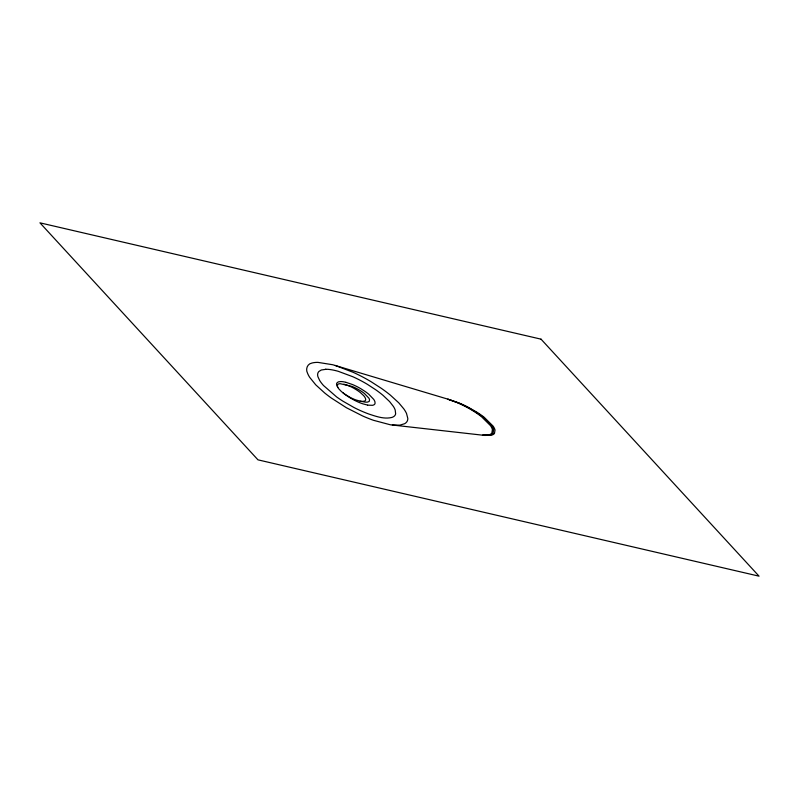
<?xml version="1.0" encoding="UTF-8"?>
<svg xmlns="http://www.w3.org/2000/svg" width="799" height="799" viewBox="0 0 799 799"><rect width="100%" height="100%" fill="white"/><g stroke="black" fill="none" stroke-linecap="round" stroke-linejoin="round"><path stroke-width="1.2" d="M325.782 369.338L321.298 369.997L318.891 371.495A47.62 14.322 26.2 0 0 317.632 374.461A46.622 14.022 26.2 0 0 317.952 376.788L319.65 380.434A57.268 17.218 26.2 0 0 323.485 385.498L336.619 396.933A51.975 15.63 26.2 0 0 343.111 401.288L353.987 407.51A39.231 11.795 26.2 0 0 357.742 409.368A40.18 12.085 26.2 0 0 368.838 414.022C376.159 416.419 384.119 419.365 391.88 417.438A43.476 13.074 26.2 0 0 395.645 413.812L395.195 410.027A55.381 16.649 26.2 0 0 393.388 406.431L389.602 401.577L383.071 395.385A55.061 16.559 26.2 0 0 375.76 389.792L367.3 384.279A43.246 13.004 26.2 0 0 352.818 376.728L338.177 371.285A35.915 10.796 26.2 0 0 325.493 369.258M482.476 435.165L488.978 434.826A37.553 11.296 26.2 0 0 491.844 433.128L492.414 429.622A40.27 12.105 26.2 0 0 490.496 425.647L481.457 416.659A40.08 12.055 26.2 0 0 474.526 411.765L470.621 409.368A35.286 10.607 26.2 0 0 466.526 407.091A37.313 11.216 26.2 0 0 456.768 402.446L447.3 398.981L332.754 364.743L317.902 362.376A51.446 15.471 26.2 0 0 311.87 363.066C307.206 363.865 305.388 369.288 307.535 373.193A70.811 21.293 26.2 0 0 309.642 377.278L315.725 384.818L324.664 392.968A70.702 21.263 26.2 0 0 331.345 398.052L346.446 407.75L362.516 415.909A51.306 15.431 26.2 0 0 373.403 420.274L390.361 424.788L484.943 435.445L491.635 435.145A36.884 11.086 26.2 0 0 494.451 433.477L495.02 430.052A39.381 11.845 26.2 0 0 493.143 426.157L484.154 417.248A39.281 11.815 26.2 0 0 477.163 412.354L467.715 406.971A36.734 11.046 26.2 0 0 459.345 403.115L447.76 399.13M483.135 435.245L490.216 434.976A37.233 11.196 26.2 0 0 493.053 433.288L493.622 429.822A39.86 11.985 26.2 0 0 491.725 425.877L482.636 416.878A39.74 11.955 26.2 0 0 475.575 411.924L471.6 409.507A34.826 10.477 26.2 0 0 467.445 407.21L466.027 406.481A37.064 11.146 26.2 0 0 457.567 402.586L448.559 399.36M392.369 425.038L399.89 425.148L404.634 423.71A58.017 17.448 26.2 0 0 407.81 418.466L406.531 413.502A71.92 21.623 26.2 0 0 403.855 408.928L398.761 402.826L390.371 395.135A70.242 21.124 26.2 0 0 381.283 388.304L370.906 381.602A55.89 16.809 26.2 0 0 353.258 372.354L335.21 365.453M367.85 405.133L372.384 405.323A20.864 6.272 26.2 0 0 375.021 403.535L375.001 402.077A26.876 8.08 26.2 0 0 373.712 399.37L368.838 394.297A26.896 8.09 26.2 0 0 365.093 391.45L360.748 388.664A20.764 6.242 26.2 0 0 352.419 384.509L345.987 382.331M367.59 405.083L362.756 403.805A19.436 5.843 26.2 0 1 354.386 400.239L350.172 397.882A24.969 7.511 26.2 0 1 345.607 394.866L343.081 392.898M360.129 401.158L364.114 401.917A13.283 3.995 26.2 0 0 367.36 402.137L369.198 401.448L369.547 399.81A20.325 6.112 26.2 0 0 368.878 398.162L364.444 393.527A19.006 5.713 26.2 0 0 360.659 390.841L358.192 389.363A14.851 4.464 26.2 0 0 351.87 386.386L340.154 383.69A14.572 4.385 26.2 0 0 337.677 384.489L337.358 386.247A19.755 5.943 26.2 0 0 338.736 388.773L341.173 391.32A19.755 5.943 26.2 0 0 345.218 394.446L349.972 397.313A14.522 4.365 26.2 0 0 355.675 399.87L360.129 401.158A13.164 3.955 26.2 0 0 362.366 401.418L364.554 401.088A16.579 4.984 26.2 0 0 365.652 399.16L365.403 398.292A20.365 6.122 26.2 0 0 363.565 395.555L360.419 392.629A19.336 5.813 26.2 0 0 356.574 389.902L354.077 388.394A15.021 4.514 26.2 0 0 347.675 385.378L343.84 384.169M345.767 382.282L345.727 382.272A17.608 5.293 26.2 0 0 340.734 381.552L338.267 381.892L336.838 383.051A24.33 7.321 26.2 0 0 336.639 384.938L337.837 387.435M541.023 339.156L39.95 222.831L257.977 459.844L759.05 576.169L541.023 339.156"/></g></svg>
